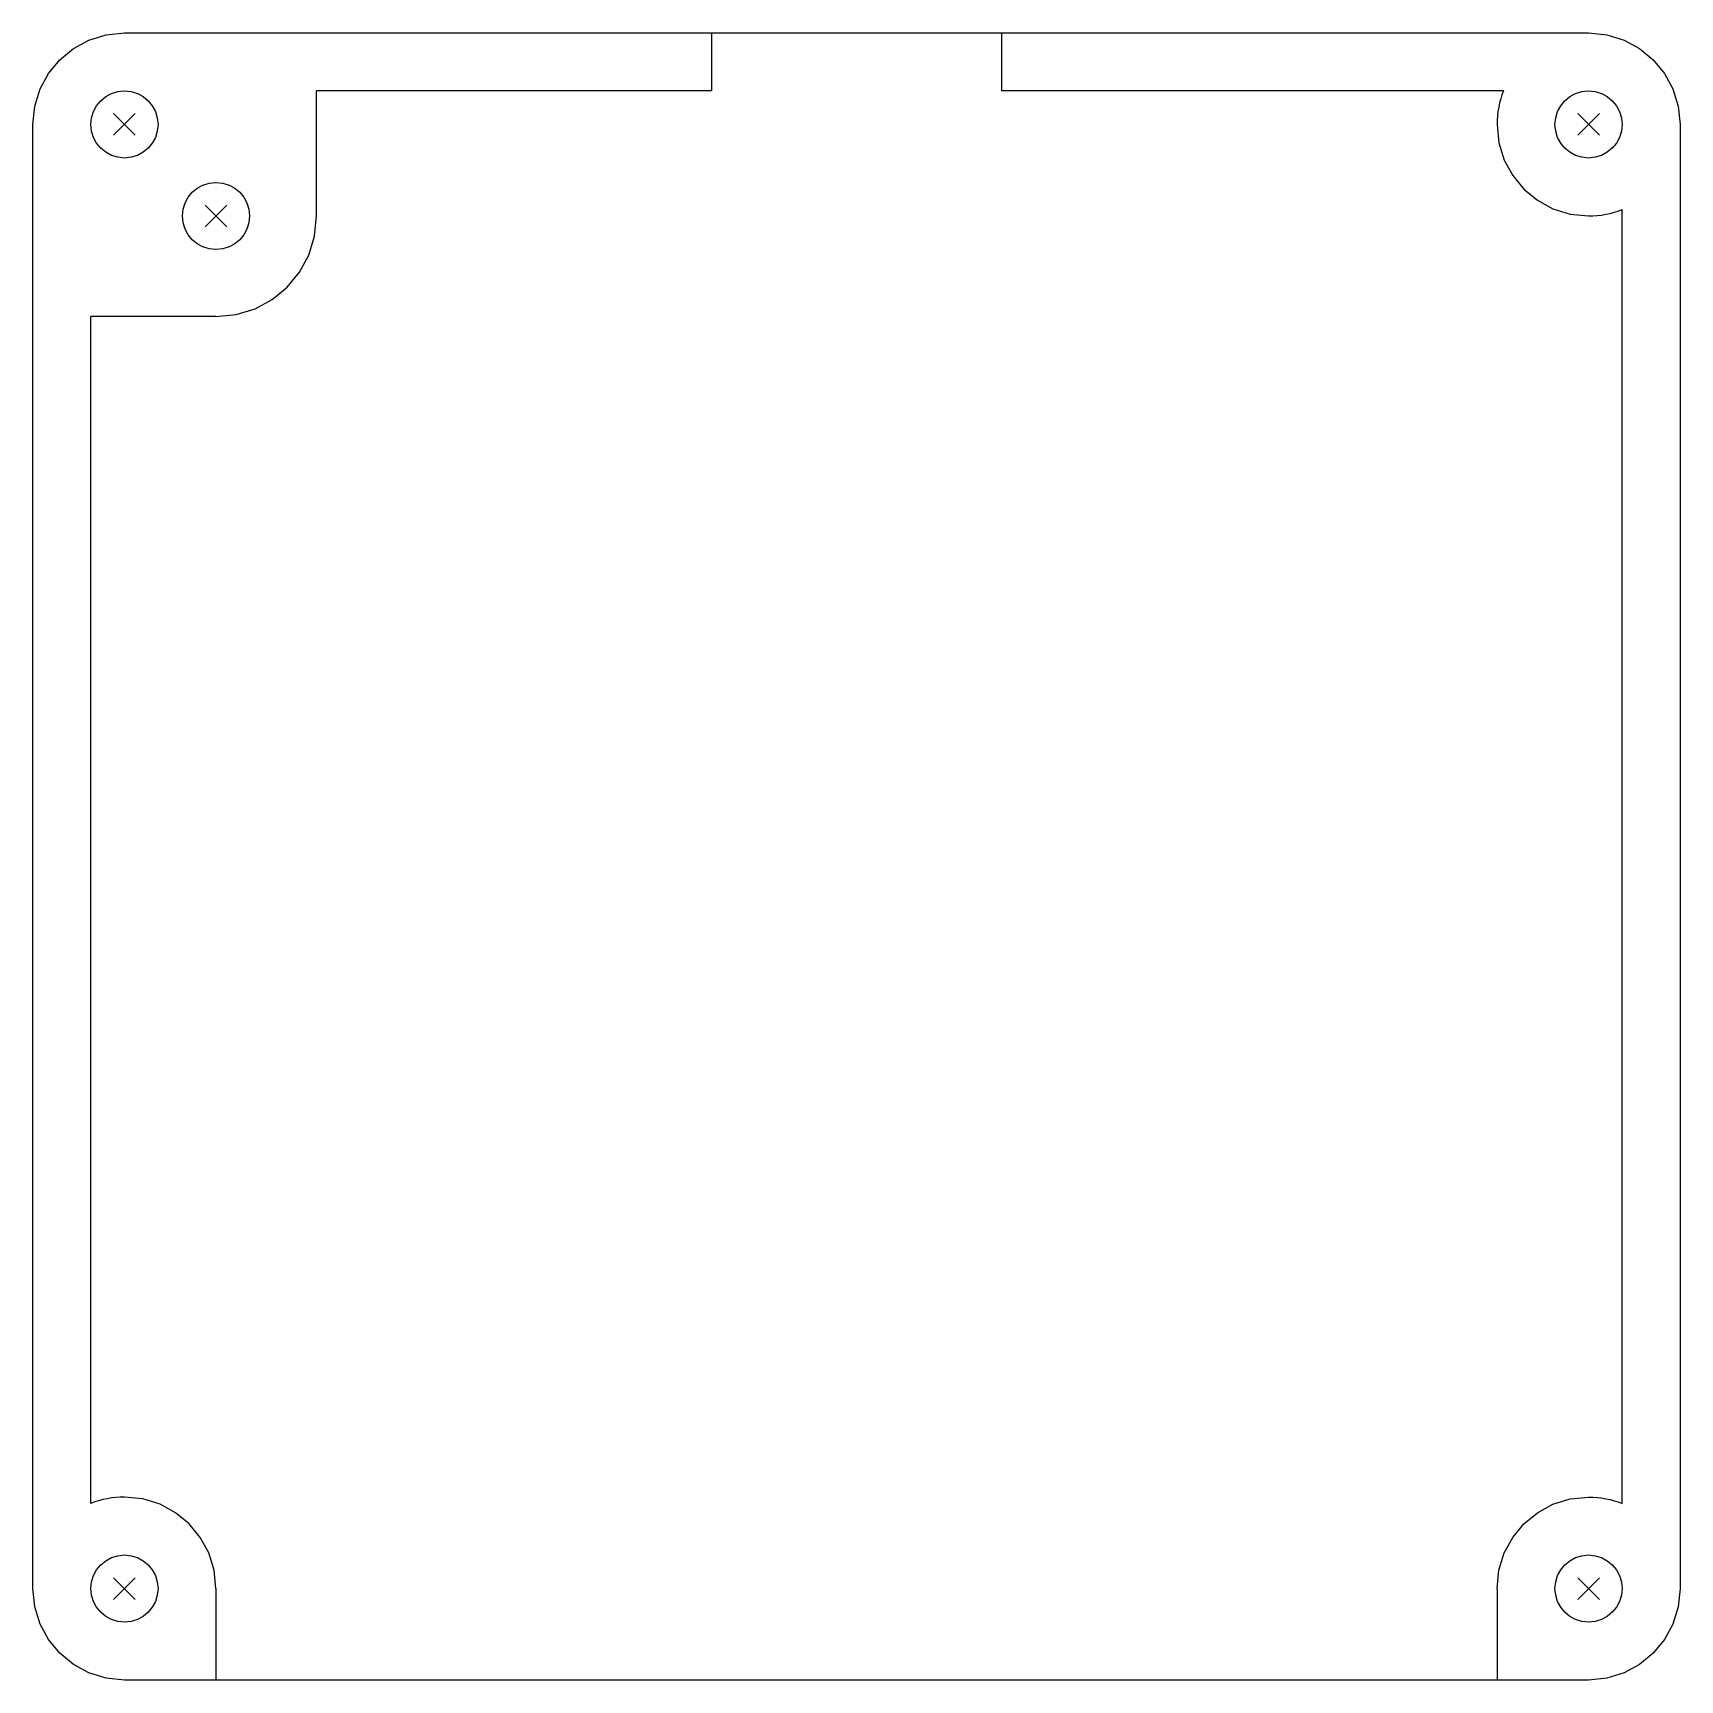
# Model space of a CAD drawing. Extents: x -132.1 to -78.1, y 42.2 to 96.2.
import ezdxf

# ---------------------------------------------------------------- set-up
doc = ezdxf.new("R2010")
doc.units = 0
doc.layers.add('LAYER_1', color=7, linetype='CONTINUOUS')

msp = doc.modelspace()

# ---------------------------------------------------------------- linework, layer by layer
at = {"layer": 'LAYER_1', "color": 250}
for points in [[(-129.1109, 96.1544), (-81.1109, 96.1544), (-80.5083, 96.0932), (-79.9461, 95.9177), (-79.4366, 95.6402), (-78.9922, 95.2732), (-78.6251, 94.8287), (-78.3476, 94.3192), (-78.1721, 93.757), (-78.1109, 93.1544), (-78.1109, 45.1545), (-78.1721, 44.5518), (-78.3476, 43.9896), (-78.6251, 43.4801), (-78.9922, 43.0357), (-79.4366, 42.6686), (-79.9461, 42.3911), (-80.5083, 42.2156), (-81.1109, 42.1544), (-129.1109, 42.1544), (-129.7135, 42.2156), (-130.2757, 42.3911), (-130.7852, 42.6686), (-131.2297, 43.0357), (-131.5967, 43.4801), (-131.8742, 43.9896), (-132.0497, 44.5518), (-132.1109, 45.1545), (-132.1109, 93.1544), (-132.0497, 93.757), (-131.8742, 94.3192), (-131.5967, 94.8287), (-131.2297, 95.2732), (-130.7852, 95.6402), (-130.2757, 95.9177), (-129.7135, 96.0932), (-129.1109, 96.1544)], [(-129.1109, 94.2544), (-128.8892, 94.2321), (-128.6827, 94.168), (-128.4959, 94.0665), (-128.3331, 93.9322), (-128.1988, 93.7694), (-128.0973, 93.5826), (-128.0332, 93.3761), (-128.0109, 93.1544), (-128.0332, 92.9327), (-128.0973, 92.7262), (-128.1988, 92.5394), (-128.3331, 92.3766), (-128.4959, 92.2423), (-128.6827, 92.1408), (-128.8892, 92.0767), (-129.1109, 92.0544), (-129.3326, 92.0767), (-129.5391, 92.1408), (-129.7259, 92.2423), (-129.8887, 92.3766), (-130.023, 92.5394), (-130.1245, 92.7262), (-130.1886, 92.9327), (-130.2109, 93.1544), (-130.1886, 93.3761), (-130.1245, 93.5826), (-130.023, 93.7694), (-129.8887, 93.9322), (-129.7259, 94.0665), (-129.5391, 94.168), (-129.3326, 94.2321), (-129.1109, 94.2544)], [(-81.1109, 94.2544), (-80.8892, 94.2321), (-80.6827, 94.168), (-80.4959, 94.0665), (-80.3331, 93.9322), (-80.1988, 93.7694), (-80.0973, 93.5826), (-80.0332, 93.3761), (-80.0109, 93.1544), (-80.0332, 92.9327), (-80.0973, 92.7262), (-80.1988, 92.5394), (-80.3331, 92.3766), (-80.4959, 92.2423), (-80.6827, 92.1408), (-80.8892, 92.0767), (-81.1109, 92.0544), (-81.3326, 92.0767), (-81.5391, 92.1408), (-81.7259, 92.2423), (-81.8887, 92.3766), (-82.023, 92.5394), (-82.1245, 92.7262), (-82.1886, 92.9327), (-82.2109, 93.1544), (-82.1886, 93.3761), (-82.1245, 93.5826), (-82.023, 93.7694), (-81.8887, 93.9322), (-81.7259, 94.0665), (-81.5391, 94.168), (-81.3326, 94.2321), (-81.1109, 94.2544)], [(-126.1109, 91.2544), (-125.8892, 91.2321), (-125.6827, 91.168), (-125.4959, 91.0665), (-125.3331, 90.9322), (-125.1988, 90.7694), (-125.0973, 90.5826), (-125.0332, 90.3761), (-125.0109, 90.1544), (-125.0332, 89.9327), (-125.0973, 89.7262), (-125.1988, 89.5394), (-125.3331, 89.3766), (-125.4959, 89.2423), (-125.6827, 89.1408), (-125.8892, 89.0767), (-126.1109, 89.0544), (-126.3326, 89.0767), (-126.5391, 89.1408), (-126.7259, 89.2423), (-126.8887, 89.3766), (-127.023, 89.5394), (-127.1245, 89.7262), (-127.1886, 89.9327), (-127.2109, 90.1544), (-127.1886, 90.3761), (-127.1245, 90.5826), (-127.023, 90.7694), (-126.8887, 90.9322), (-126.7259, 91.0665), (-126.5391, 91.168), (-126.3326, 91.2321), (-126.1109, 91.2544)], [(-129.1109, 46.2544), (-128.8892, 46.2321), (-128.6827, 46.168), (-128.4959, 46.0665), (-128.3331, 45.9322), (-128.1988, 45.7694), (-128.0973, 45.5826), (-128.0332, 45.3761), (-128.0109, 45.1544), (-128.0332, 44.9327), (-128.0973, 44.7262), (-128.1988, 44.5394), (-128.3331, 44.3766), (-128.4959, 44.2423), (-128.6827, 44.1408), (-128.8892, 44.0767), (-129.1109, 44.0544), (-129.3326, 44.0767), (-129.5391, 44.1408), (-129.7259, 44.2423), (-129.8887, 44.3766), (-130.023, 44.5394), (-130.1245, 44.7262), (-130.1886, 44.9327), (-130.2109, 45.1544), (-130.1886, 45.3761), (-130.1245, 45.5826), (-130.023, 45.7694), (-129.8887, 45.9322), (-129.7259, 46.0665), (-129.5391, 46.168), (-129.3326, 46.2321), (-129.1109, 46.2544)], [(-81.1109, 46.2544), (-80.8892, 46.2321), (-80.6827, 46.168), (-80.4959, 46.0665), (-80.3331, 45.9322), (-80.1988, 45.7694), (-80.0973, 45.5826), (-80.0332, 45.3761), (-80.0109, 45.1544), (-80.0332, 44.9327), (-80.0973, 44.7262), (-80.1988, 44.5394), (-80.3331, 44.3766), (-80.4959, 44.2423), (-80.6827, 44.1408), (-80.8892, 44.0767), (-81.1109, 44.0544), (-81.3326, 44.0767), (-81.5391, 44.1408), (-81.7259, 44.2423), (-81.8887, 44.3766), (-82.023, 44.5394), (-82.1245, 44.7262), (-82.1886, 44.9327), (-82.2109, 45.1544), (-82.1886, 45.3761), (-82.1245, 45.5826), (-82.023, 45.7694), (-81.8887, 45.9322), (-81.7259, 46.0665), (-81.5391, 46.168), (-81.3326, 46.2321), (-81.1109, 46.2544)]]:
    msp.add_lwpolyline(points, close=True, dxfattribs=at)
for points in [[(-126.1109, 42.1544), (-129.1109, 42.1544), (-129.7135, 42.2156), (-130.2757, 42.3911), (-130.7852, 42.6686), (-131.2297, 43.0357), (-131.5967, 43.4801), (-131.8742, 43.9896), (-132.0497, 44.5518), (-132.1109, 45.1545), (-132.1109, 93.1544), (-132.0497, 93.757), (-131.8742, 94.3192), (-131.5967, 94.8287), (-131.2297, 95.2732), (-130.7852, 95.6402), (-130.2757, 95.9177), (-129.7135, 96.0932), (-129.1109, 96.1544), (-109.8609, 96.1544)], [(-109.8609, 96.1544), (-109.8609, 94.2544)], [(-100.3609, 96.1544), (-100.3609, 94.2544)], [(-100.3609, 96.1544), (-81.1109, 96.1544), (-80.5083, 96.0932), (-79.9461, 95.9177), (-79.4366, 95.6402), (-78.9922, 95.2732), (-78.6251, 94.8287), (-78.3476, 94.3192), (-78.1721, 93.757), (-78.1109, 93.1544), (-78.1109, 45.1545), (-78.1721, 44.5518), (-78.3476, 43.9896), (-78.6251, 43.4801), (-78.9922, 43.0357), (-79.4366, 42.6686), (-79.9461, 42.3911), (-80.5083, 42.2156), (-81.1109, 42.1544), (-84.1109, 42.1544)], [(-122.8109, 90.1544), (-122.8109, 94.2544)], [(-109.8609, 94.2544), (-122.8109, 94.2544)], [(-83.9027, 94.2544), (-100.3609, 94.2544)], [(-83.9027, 94.2542), (-83.9502, 94.1251), (-83.9919, 93.9933), (-84.0276, 93.8589), (-84.0571, 93.7221), (-84.0804, 93.5831), (-84.0972, 93.4421), (-84.1074, 93.2991), (-84.1108, 93.1543), (-84.0498, 92.5497), (-83.875, 91.9866), (-83.5984, 91.477), (-83.2321, 91.033), (-82.7881, 90.6667), (-82.2785, 90.3901), (-81.7154, 90.2153), (-81.1108, 90.1543), (-80.966, 90.1577), (-80.823, 90.1679), (-80.682, 90.1847), (-80.543, 90.208), (-80.4062, 90.2375), (-80.2718, 90.2732), (-80.14, 90.3149), (-80.0109, 90.3624)], [(-128.7574, 92.8009), (-129.4645, 93.508)], [(-129.4645, 92.8008), (-128.7574, 93.5079)], [(-80.7574, 92.8009), (-81.4645, 93.508)], [(-81.4645, 92.8008), (-80.7574, 93.5079)], [(-125.7574, 89.8009), (-126.4645, 90.508)], [(-126.4645, 89.8008), (-125.7574, 90.5079)], [(-80.0109, 47.9463), (-80.0109, 90.3624)], [(-126.1109, 86.8544), (-125.4458, 86.9215), (-124.8264, 87.1138), (-124.2659, 87.418), (-123.7775, 87.821), (-123.3745, 88.3094), (-123.0702, 88.87), (-122.8779, 89.4894), (-122.8109, 90.1544)], [(-126.1109, 86.8544), (-130.2109, 86.8544)], [(-130.2109, 47.9463), (-130.2109, 86.8544)], [(-126.1109, 45.1544), (-126.1719, 45.759), (-126.3467, 46.3221), (-126.6233, 46.8317), (-126.9896, 47.2757), (-127.4336, 47.642), (-127.9432, 47.9186), (-128.5063, 48.0934), (-129.1109, 48.1544), (-129.2557, 48.151), (-129.3987, 48.1408), (-129.5398, 48.124), (-129.6788, 48.1007), (-129.8156, 48.0712), (-129.9499, 48.0355), (-130.0818, 47.9938), (-130.2109, 47.9463)], [(-84.1109, 45.1544), (-84.0499, 45.759), (-83.8751, 46.3221), (-83.5985, 46.8317), (-83.2322, 47.2757), (-82.7882, 47.642), (-82.2786, 47.9186), (-81.7155, 48.0934), (-81.1109, 48.1544), (-80.9661, 48.151), (-80.8231, 48.1408), (-80.682, 48.124), (-80.543, 48.1007), (-80.4062, 48.0712), (-80.2719, 48.0355), (-80.14, 47.9938), (-80.0109, 47.9463)], [(-128.7574, 44.8009), (-129.4645, 45.508)], [(-129.4645, 44.8008), (-128.7574, 45.5079)], [(-80.7574, 44.8009), (-81.4645, 45.508)], [(-81.4645, 44.8008), (-80.7574, 45.5079)], [(-126.1109, 45.1544), (-126.1109, 42.1544)], [(-84.1109, 45.1544), (-84.1109, 42.1544)]]:
    msp.add_lwpolyline(points, dxfattribs=at)

doc.saveas('drawing.dxf')
